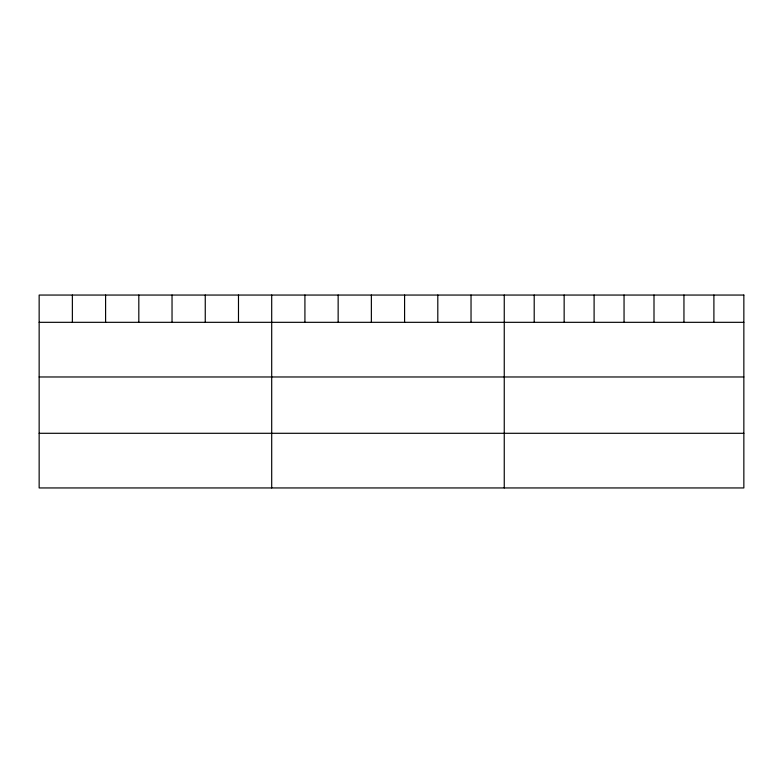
<?xml version="1.0" encoding="UTF-8"?>
<svg xmlns="http://www.w3.org/2000/svg" width="783" height="783" viewBox="0 0 783 783"><rect width="100%" height="100%" fill="white"/><g stroke="black" fill="none" stroke-linecap="round" stroke-linejoin="round"><path stroke-width="1.17" d="M39.15 322.322L743.85 322.322M39.15 376.975L743.85 376.975M39.15 433.293L743.85 433.293M713.9 295.054L713.9 322.322M683.95 295.054L683.95 322.322M654.001 295.054L654.001 322.322M624.051 295.054L624.051 322.322M594.101 295.054L594.101 322.322M564.151 295.054L564.151 322.322M534.202 295.054L534.202 322.322M504.252 295.054L504.252 487.946M471.033 295.054L471.033 322.322M437.805 295.054L437.805 322.322M404.586 295.054L404.586 322.322M371.367 295.054L371.367 322.322M338.148 295.054L338.148 322.322M304.92 295.054L304.92 322.322M271.701 295.054L271.701 487.946M238.482 295.054L238.482 322.322M205.254 295.054L205.254 322.322M172.035 295.054L172.035 322.322M138.816 295.054L138.816 322.322M105.597 295.054L105.597 322.322M72.369 295.054L72.369 322.322M743.85 295.054L39.15 295.054L39.15 487.946L743.85 487.946L743.85 295.054"/></g></svg>
